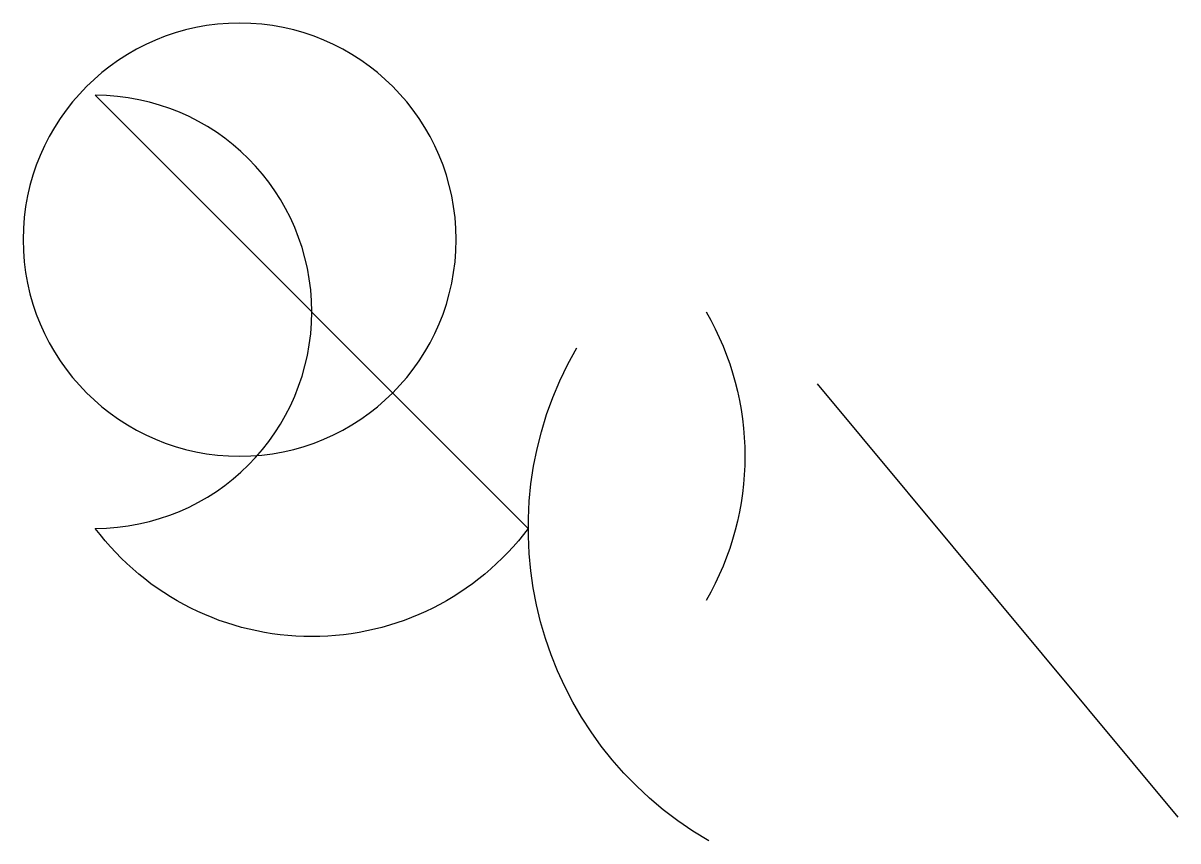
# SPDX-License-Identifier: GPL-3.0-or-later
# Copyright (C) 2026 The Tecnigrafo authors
# Model space of a CAD drawing. Header units: millimetres. Extents: x -8 to 8, y -2.3 to 9.
import ezdxf

# ---------------------------------------------------------------- set-up
doc = ezdxf.new("R2010")
doc.units = ezdxf.units.MM

msp = doc.modelspace()

# ---------------------------------------------------------------- linework, layer by layer
at = {"extrusion": (0, 0, -1)}
msp.add_line((3, 4), (8, -2), dxfattribs=at)
msp.add_lwpolyline([(1, 2, 0.5), (7, 2, -1), (7, 8)], format="xyb", close=True, dxfattribs=at)
msp.add_circle((5, 6), 3, dxfattribs=at)
for centre, radius, start, end in [((2, 3), 4, 150, 210), ((-4, 2), 5, 300, 30)]:
    msp.add_arc(centre, radius, start, end, dxfattribs=at)

doc.saveas('drawing.dxf')
